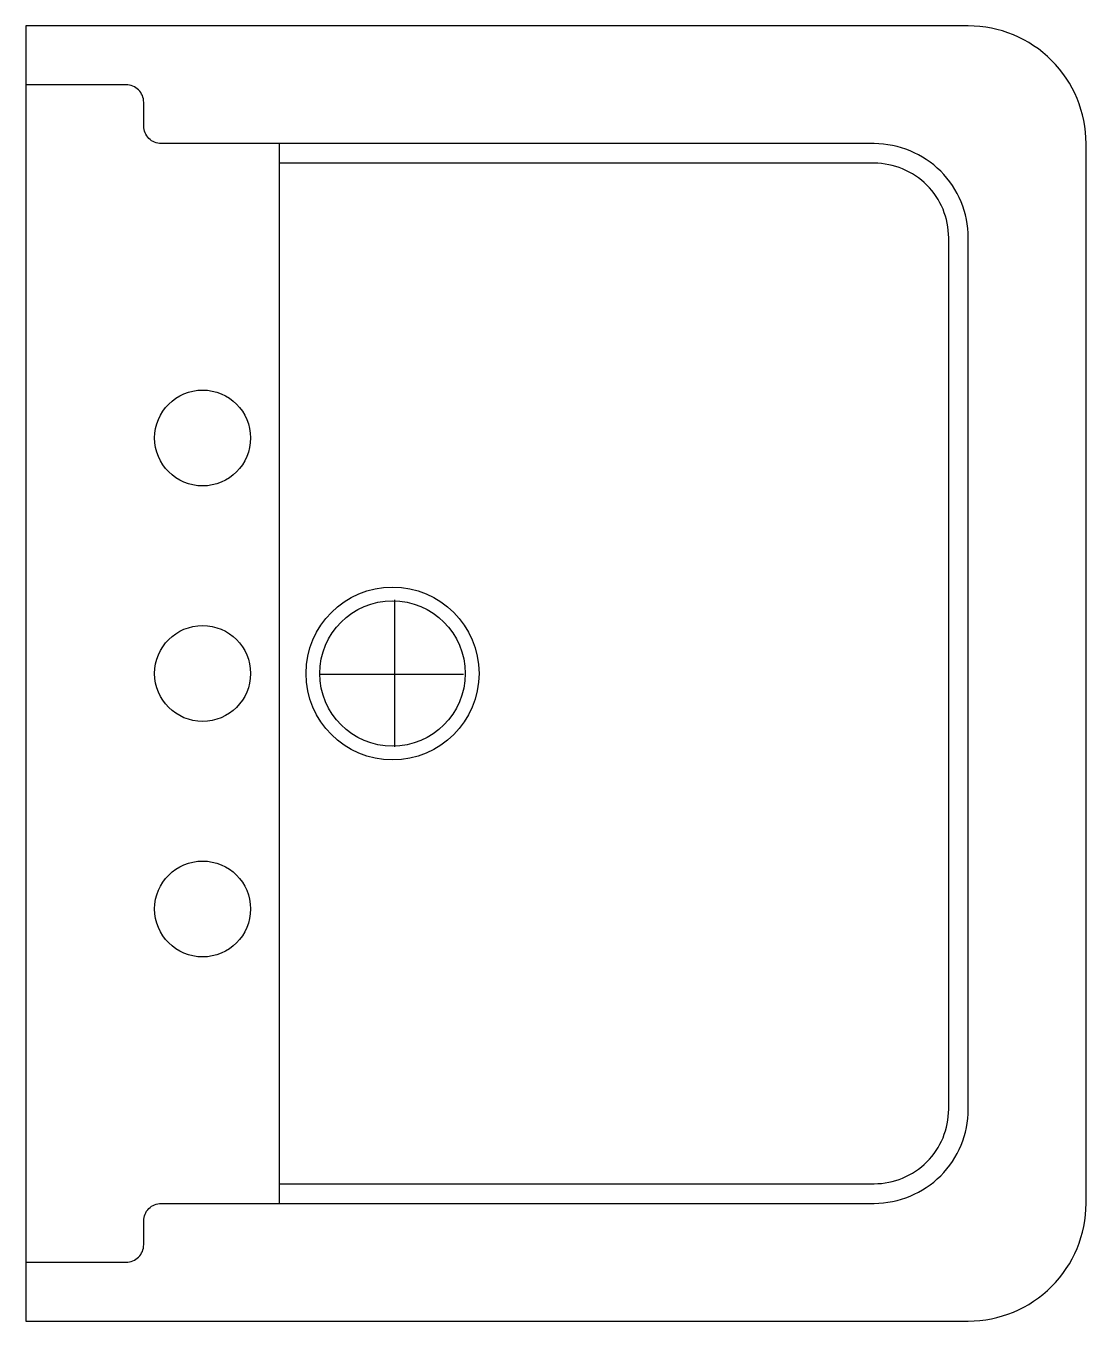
# Model space of a CAD drawing. Header units: millimetres. Extents: x -2942.134 to -2941.684, y 2961.355 to 2961.905.
import ezdxf

# ---------------------------------------------------------------- set-up
doc = ezdxf.new("R2010")
doc.units = ezdxf.units.MM
doc.header["$LTSCALE"] = 10
doc.layers.add('banheiro_louças', color=2, linetype='Continuous')

msp = doc.modelspace()

# ---------------------------------------------------------------- linework, layer by layer
at = {"layer": 'banheiro_louças'}
msp.add_line((-2942.02642, 2961.85536), (-2942.02642, 2961.40536), dxfattribs=at)
at = {"layer": 'banheiro_louças', "color": 1}
for p, q in [((-2941.97739, 2961.59923), (-2941.97739, 2961.6616)), ((-2941.94831, 2961.63), (-2942.00897, 2961.63))]:
    msp.add_line(p, q, dxfattribs=at)
at = {"layer": 'banheiro_louças'}
msp.add_lwpolyline([(-2942.13399, 2961.90536), (-2942.13399, 2961.35536), (-2941.73399, 2961.35536, 0.414214), (-2941.68399, 2961.40536), (-2941.68399, 2961.85536, 0.414214), (-2941.73399, 2961.90536)], format="xyb", close=True, dxfattribs=at)
for points in [[(-2942.13399, 2961.38036), (-2942.09147, 2961.38036, 0.414214), (-2942.08399, 2961.38784), (-2942.08399, 2961.39787, -0.414214), (-2942.0765, 2961.40536), (-2941.77399, 2961.40536, 0.414214), (-2941.73399, 2961.44536), (-2941.73399, 2961.81536, 0.414214), (-2941.77399, 2961.85536), (-2942.0765, 2961.85536, -0.414214), (-2942.08399, 2961.86284), (-2942.08399, 2961.87287, 0.414214), (-2942.09147, 2961.88036), (-2942.13399, 2961.88036)], [(-2942.02642, 2961.41368), (-2941.77399, 2961.41368, 0.414214), (-2941.7423, 2961.44536), (-2941.7423, 2961.81536, 0.414214), (-2941.77399, 2961.84704), (-2942.02642, 2961.84704)]]:
    msp.add_lwpolyline(points, format="xyb", dxfattribs=at)
for centre in [(-2942.05899, 2961.73036), (-2942.05899, 2961.63036), (-2942.05899, 2961.53036)]:
    msp.add_circle(centre, 0.02036, dxfattribs=at)
at = {"layer": 'banheiro_louças', "color": 1}
for radius in [0.03672, 0.03088]:
    msp.add_circle((-2941.97838, 2961.63036), radius, dxfattribs=at)

doc.saveas('drawing.dxf')
